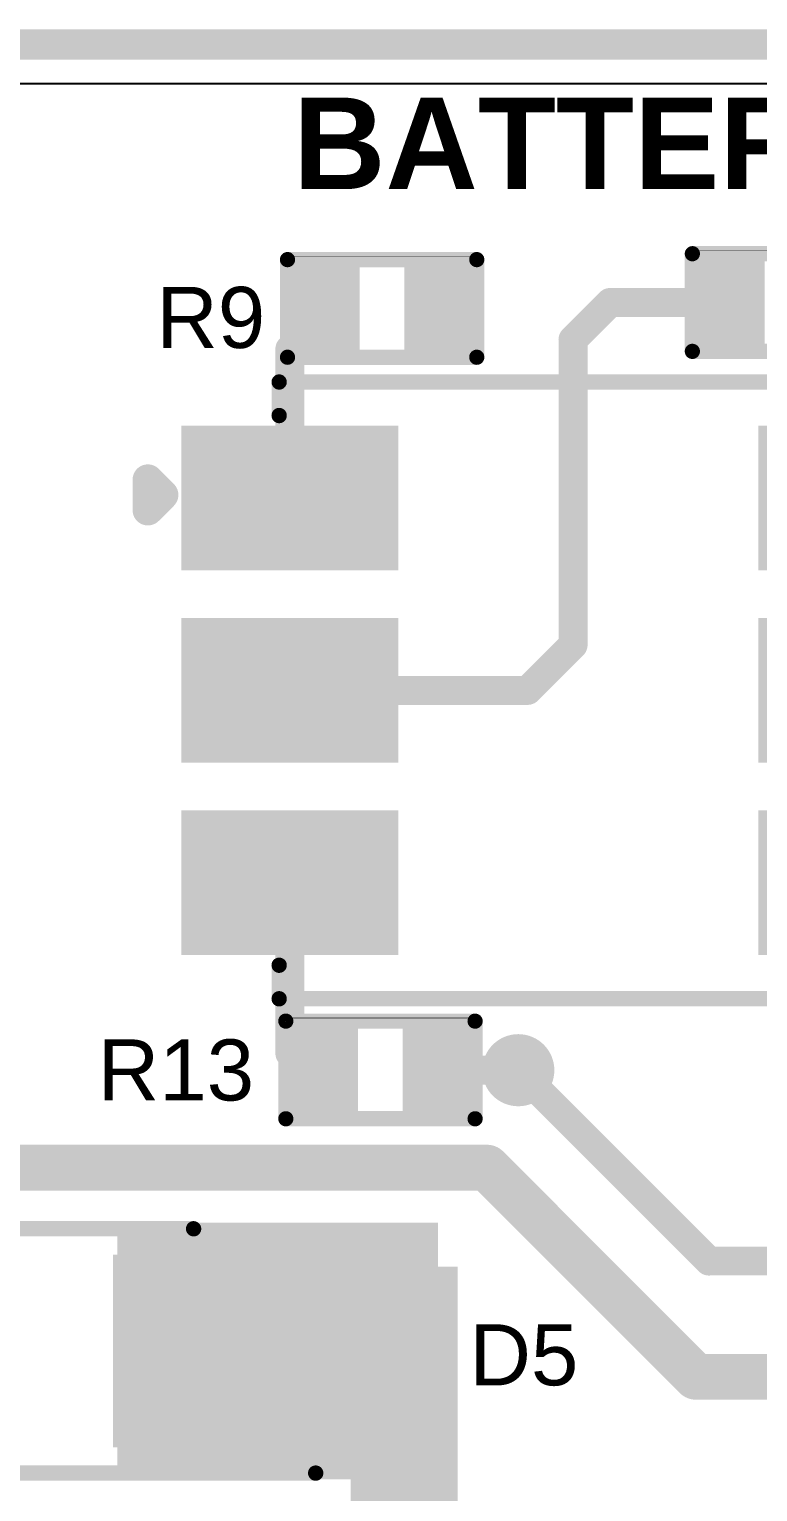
# Model space of a CAD drawing. Header units: inches. Extents: x -3 to 103, y 0 to 40.
# Drawn here: x 14.43 to 20.49, y 27.96 to 40.13 of the extents above; entities that cross this region are included whole.
import ezdxf

# ---------------------------------------------------------------- set-up
doc = ezdxf.new("R2010")
doc.units = ezdxf.units.IN
for name, color, linetype in [('Board Outline', 216, 'Continuous'), ('Bottom Layer', 5, 'Continuous'), ('Bottom Solder', 6, 'Continuous'), ('Top Layer', 1, 'Continuous'), ('Top Overlay', 2, 'Continuous'), ('Top Paste', 8, 'Continuous'), ('Top Solder', 216, 'Continuous'), ('Via Holes', 16, 'Continuous')]:
    doc.layers.add(name, color=color, linetype=linetype)
doc.styles.add('Arial', font='', dxfattribs={"height": 0.2})
doc.styles.add('Arial_Bold', font='', dxfattribs={"height": 0.2})
doc.styles.get('Arial').set_extended_font_data('Arial')
doc.styles.get('Arial_Bold').set_extended_font_data('Arial', bold=True)

# ---------------------------------------------------------------- blocks, each defined once
blk = doc.blocks.new('MHP5050RGBDT_10')
at = {"layer": 'Top Layer'}
for points in [[(-3.2, 2.1), (-1.6, 2.1), (-1.6, 1.1), (-3.2, 1.1)], [(1.6, 2.1), (3.2, 2.1), (3.2, 1.1), (1.6, 1.1)], [(-3.2, 0.5), (-1.6, 0.5), (-1.6, -0.5), (-3.2, -0.5)], [(1.6, 0.5), (3.2, 0.5), (3.2, -0.5), (1.6, -0.5)], [(-3.2, -1.1), (-1.6, -1.1), (-1.6, -2.1), (-3.2, -2.1)], [(1.6, -1.1), (3.2, -1.1), (3.2, -2.1), (1.6, -2.1)]]:
    blk.add_hatch(color=1, dxfattribs=at).paths.add_polyline_path(points)
at = {"layer": 'Top Paste'}
for points in [[(-3.2, 2.1), (-1.6, 2.1), (-1.6, 1.1), (-3.2, 1.1)], [(1.6, 2.1), (3.2, 2.1), (3.2, 1.1), (1.6, 1.1)], [(-3.2, 0.5), (-1.6, 0.5), (-1.6, -0.5), (-3.2, -0.5)], [(1.6, 0.5), (3.2, 0.5), (3.2, -0.5), (1.6, -0.5)], [(-3.2, -1.1), (-1.6, -1.1), (-1.6, -2.1), (-3.2, -2.1)], [(1.6, -1.1), (3.2, -1.1), (3.2, -2.1), (1.6, -2.1)]]:
    blk.add_hatch(color=8, dxfattribs=at).paths.add_polyline_path(points)
at = {"layer": 'Top Solder'}
for points in [[(-3.302, 2.202), (-1.498, 2.202), (-1.498, 0.998), (-3.302, 0.998)], [(1.498, 2.202), (3.302, 2.202), (3.302, 0.998), (1.498, 0.998)], [(-3.302, 0.602), (-1.498, 0.602), (-1.498, -0.602), (-3.302, -0.602)], [(1.498, 0.602), (3.302, 0.602), (3.302, -0.602), (1.498, -0.602)], [(-3.302, -0.998), (-1.498, -0.998), (-1.498, -2.202), (-3.302, -2.202)], [(1.498, -0.998), (3.302, -0.998), (3.302, -2.202), (1.498, -2.202)]]:
    blk.add_hatch(color=216, dxfattribs=at).paths.add_polyline_path(points)
at = {"layer": 'Top Overlay'}
for points, const_width in [([(-2.489, 2.565), (-2.489, 2.286)], 0.127), ([(2.489, 2.565), (-2.489, 2.565)], 0.127), ([(2.489, 2.565), (2.489, 2.286)], 0.127), ([(3.581, -1.499), (3.454, -1.626)], 0.254), ([(3.581, -1.499), (3.581, -1.753)], 0.254), ([(3.581, -1.753), (3.454, -1.626)], 0.254), ([(-2.489, -2.286), (-2.489, -2.565)], 0.127), ([(2.489, -2.286), (2.489, -2.565)], 0.127), ([(2.489, -2.565), (-2.489, -2.565)], 0.127)]:
    blk.add_lwpolyline(points, dxfattribs=dict(at, const_width=const_width))
for points, const_width in [([(-2.521, 2.565, 1), (-2.457, 2.565, 1)], 0.0635), ([(-2.521, 2.565, 1), (-2.457, 2.565, 1)], 0.0635), ([(2.457, 2.565, 1), (2.521, 2.565, 1)], 0.0635), ([(2.457, 2.565, 1), (2.521, 2.565, 1)], 0.0635), ([(-2.521, 2.286, 1), (-2.457, 2.286, 1)], 0.0635), ([(2.457, 2.286, 1), (2.521, 2.286, 1)], 0.0635), ([(3.518, -1.499, 1), (3.645, -1.499, 1)], 0.127), ([(3.518, -1.499, 1), (3.645, -1.499, 1)], 0.127), ([(3.391, -1.626, 1), (3.518, -1.626, 1)], 0.127), ([(3.391, -1.626, 1), (3.518, -1.626, 1)], 0.127), ([(3.518, -1.753, 1), (3.645, -1.753, 1)], 0.127), ([(3.518, -1.753, 1), (3.645, -1.753, 1)], 0.127), ([(-2.521, -2.286, 1), (-2.457, -2.286, 1)], 0.0635), ([(2.457, -2.286, 1), (2.521, -2.286, 1)], 0.0635), ([(-2.521, -2.565, 1), (-2.457, -2.565, 1)], 0.0635), ([(-2.521, -2.565, 1), (-2.457, -2.565, 1)], 0.0635), ([(2.457, -2.565, 1), (2.521, -2.565, 1)], 0.0635), ([(2.457, -2.565, 1), (2.521, -2.565, 1)], 0.0635)]:
    blk.add_lwpolyline(points, format="xyb", close=True, dxfattribs=dict(at, const_width=const_width))
blk = doc.blocks.new('R___0402_57')
at = {"layer": 'Top Layer'}
for points in [[(-0.699, -0.318), (-0.699, 0.318), (-0.241, 0.318), (-0.241, -0.318)], [(0.241, -0.318), (0.241, 0.318), (0.699, 0.318), (0.699, -0.318)]]:
    blk.add_hatch(color=1, dxfattribs=at).paths.add_polyline_path(points)
at = {"layer": 'Top Paste'}
for points in [[(-0.699, -0.318), (-0.699, 0.318), (-0.241, 0.318), (-0.241, -0.318)], [(0.241, -0.318), (0.241, 0.318), (0.699, 0.318), (0.699, -0.318)]]:
    blk.add_hatch(color=8, dxfattribs=at).paths.add_polyline_path(points)
at = {"layer": 'Top Solder'}
for points in [[(-0.754, -0.373), (-0.754, 0.373), (-0.186, 0.373), (-0.186, -0.373)], [(0.186, -0.373), (0.186, 0.373), (0.754, 0.373), (0.754, -0.373)]]:
    blk.add_hatch(color=216, dxfattribs=at).paths.add_polyline_path(points)
at = {"layer": 'Top Overlay'}
for points, const_width in [([(0.787, 0.406), (-0.787, 0.406)], 0.127), ([(-0.787, 0.406), (-0.787, -0.406)], 0.127), ([(0.787, 0.406), (0.787, -0.406)], 0.127), ([(0.787, -0.406), (-0.787, -0.406)], 0.127), ([(0.813, -0.432), (-0.813, -0.432)], 0.00323)]:
    blk.add_lwpolyline(points, dxfattribs=dict(at, const_width=const_width))
for points, const_width in [([(-0.819, 0.406, 1), (-0.756, 0.406, 1)], 0.0635), ([(-0.819, 0.406, 1), (-0.756, 0.406, 1)], 0.0635), ([(0.756, 0.406, 1), (0.819, 0.406, 1)], 0.0635), ([(0.756, 0.406, 1), (0.819, 0.406, 1)], 0.0635), ([(-0.819, -0.406, 1), (-0.756, -0.406, 1)], 0.0635), ([(-0.819, -0.406, 1), (-0.756, -0.406, 1)], 0.0635), ([(0.756, -0.406, 1), (0.819, -0.406, 1)], 0.0635), ([(0.756, -0.406, 1), (0.819, -0.406, 1)], 0.0635), ([(-0.814, -0.432, 1), (-0.812, -0.432, 1)], 0.00161), ([(0.812, -0.432, 1), (0.814, -0.432, 1)], 0.00161)]:
    blk.add_lwpolyline(points, format="xyb", close=True, dxfattribs=dict(at, const_width=const_width))
blk = doc.blocks.new('R___0402_63')
at = {"layer": 'Top Layer'}
for points in [[(-0.699, -0.318), (-0.699, 0.318), (-0.241, 0.318), (-0.241, -0.318)], [(0.241, -0.318), (0.241, 0.318), (0.699, 0.318), (0.699, -0.318)]]:
    blk.add_hatch(color=1, dxfattribs=at).paths.add_polyline_path(points)
at = {"layer": 'Top Paste'}
for points in [[(-0.699, -0.318), (-0.699, 0.318), (-0.241, 0.318), (-0.241, -0.318)], [(0.241, -0.318), (0.241, 0.318), (0.699, 0.318), (0.699, -0.318)]]:
    blk.add_hatch(color=8, dxfattribs=at).paths.add_polyline_path(points)
at = {"layer": 'Top Solder'}
for points in [[(-0.754, -0.373), (-0.754, 0.373), (-0.186, 0.373), (-0.186, -0.373)], [(0.186, -0.373), (0.186, 0.373), (0.754, 0.373), (0.754, -0.373)]]:
    blk.add_hatch(color=216, dxfattribs=at).paths.add_polyline_path(points)
at = {"layer": 'Top Overlay'}
for points, const_width in [([(0.787, 0.406), (-0.787, 0.406)], 0.127), ([(-0.787, 0.406), (-0.787, -0.406)], 0.127), ([(0.787, 0.406), (0.787, -0.406)], 0.127), ([(0.787, -0.406), (-0.787, -0.406)], 0.127), ([(0.813, -0.432), (-0.813, -0.432)], 0.00323)]:
    blk.add_lwpolyline(points, dxfattribs=dict(at, const_width=const_width))
for points, const_width in [([(-0.819, 0.406, 1), (-0.756, 0.406, 1)], 0.0635), ([(-0.819, 0.406, 1), (-0.756, 0.406, 1)], 0.0635), ([(0.756, 0.406, 1), (0.819, 0.406, 1)], 0.0635), ([(0.756, 0.406, 1), (0.819, 0.406, 1)], 0.0635), ([(-0.819, -0.406, 1), (-0.756, -0.406, 1)], 0.0635), ([(-0.819, -0.406, 1), (-0.756, -0.406, 1)], 0.0635), ([(0.756, -0.406, 1), (0.819, -0.406, 1)], 0.0635), ([(0.756, -0.406, 1), (0.819, -0.406, 1)], 0.0635), ([(-0.814, -0.432, 1), (-0.812, -0.432, 1)], 0.00161), ([(0.812, -0.432, 1), (0.814, -0.432, 1)], 0.00161)]:
    blk.add_lwpolyline(points, format="xyb", close=True, dxfattribs=dict(at, const_width=const_width))
blk = doc.blocks.new('R___0402_67')
at = {"layer": 'Top Layer'}
for points in [[(-0.699, -0.318), (-0.699, 0.318), (-0.241, 0.318), (-0.241, -0.318)], [(0.241, -0.318), (0.241, 0.318), (0.699, 0.318), (0.699, -0.318)]]:
    blk.add_hatch(color=1, dxfattribs=at).paths.add_polyline_path(points)
at = {"layer": 'Top Paste'}
for points in [[(-0.699, -0.318), (-0.699, 0.318), (-0.241, 0.318), (-0.241, -0.318)], [(0.241, -0.318), (0.241, 0.318), (0.699, 0.318), (0.699, -0.318)]]:
    blk.add_hatch(color=8, dxfattribs=at).paths.add_polyline_path(points)
at = {"layer": 'Top Solder'}
for points in [[(-0.754, -0.373), (-0.754, 0.373), (-0.186, 0.373), (-0.186, -0.373)], [(0.186, -0.373), (0.186, 0.373), (0.754, 0.373), (0.754, -0.373)]]:
    blk.add_hatch(color=216, dxfattribs=at).paths.add_polyline_path(points)
at = {"layer": 'Top Overlay'}
for points, const_width in [([(0.787, 0.406), (-0.787, 0.406)], 0.127), ([(-0.787, 0.406), (-0.787, -0.406)], 0.127), ([(0.787, 0.406), (0.787, -0.406)], 0.127), ([(0.787, -0.406), (-0.787, -0.406)], 0.127), ([(0.813, -0.432), (-0.813, -0.432)], 0.00323)]:
    blk.add_lwpolyline(points, dxfattribs=dict(at, const_width=const_width))
for points, const_width in [([(-0.819, 0.406, 1), (-0.756, 0.406, 1)], 0.0635), ([(-0.819, 0.406, 1), (-0.756, 0.406, 1)], 0.0635), ([(0.756, 0.406, 1), (0.819, 0.406, 1)], 0.0635), ([(0.756, 0.406, 1), (0.819, 0.406, 1)], 0.0635), ([(-0.819, -0.406, 1), (-0.756, -0.406, 1)], 0.0635), ([(-0.819, -0.406, 1), (-0.756, -0.406, 1)], 0.0635), ([(0.756, -0.406, 1), (0.819, -0.406, 1)], 0.0635), ([(0.756, -0.406, 1), (0.819, -0.406, 1)], 0.0635), ([(-0.814, -0.432, 1), (-0.812, -0.432, 1)], 0.00161), ([(0.812, -0.432, 1), (0.814, -0.432, 1)], 0.00161)]:
    blk.add_lwpolyline(points, format="xyb", close=True, dxfattribs=dict(at, const_width=const_width))
blk = doc.blocks.new('SOD_123W_91')
at = {"layer": 'Top Layer'}
for points in [[(-2.1, 0.7), (-0.7, 0.7), (-0.7, -0.7), (-2.1, -0.7)], [(0.7, 0.7), (2.1, 0.7), (2.1, -0.7), (0.7, -0.7)]]:
    blk.add_hatch(color=1, dxfattribs=at).paths.add_polyline_path(points)
at = {"layer": 'Top Overlay'}
for points in [[(2.287, 1.067), (0.636, 1.067), (0.636, 0.762), (2.287, 0.762)], [(3.303, 1.067), (2.16, 1.067), (2.16, -1.067), (3.303, -1.067)], [(2.287, -0.762), (0.636, -0.762), (0.636, -1.067), (2.287, -1.067)]]:
    blk.add_hatch(color=2, dxfattribs=at).paths.add_polyline_path(points)
at = {"layer": 'Top Paste'}
for points in [[(-2.1, 0.7), (-0.7, 0.7), (-0.7, -0.7), (-2.1, -0.7)], [(0.7, 0.7), (2.1, 0.7), (2.1, -0.7), (0.7, -0.7)]]:
    blk.add_hatch(color=8, dxfattribs=at).paths.add_polyline_path(points)
at = {"layer": 'Top Solder'}
for points in [[(-2.202, 0.802), (-0.598, 0.802), (-0.598, -0.802), (-2.202, -0.802)], [(0.598, 0.802), (2.202, 0.802), (2.202, -0.802), (0.598, -0.802)]]:
    blk.add_hatch(color=216, dxfattribs=at).paths.add_polyline_path(points)
at = {"layer": 'Top Overlay', "const_width": 0.127}
for points in [[(-1.499, 1.016), (-1.143, 1.016)], [(-1.499, 0.813), (-1.499, 1.016)], [(-1.143, 1.016), (1.27, 1.016)], [(-1.499, -1.016), (-1.499, -0.813)], [(-1.499, -1.016), (2.286, -1.016)]]:
    blk.add_lwpolyline(points, dxfattribs=at)
at = {"layer": 'Top Overlay', "const_width": 0.0635}
for points in [[(-1.53, 1.016, 1), (-1.467, 1.016, 1)], [(-1.53, 1.016, 1), (-1.467, 1.016, 1)], [(-1.175, 1.016, 1), (-1.111, 1.016, 1)], [(-1.175, 1.016, 1), (-1.111, 1.016, 1)], [(1.238, 1.016, 1), (1.302, 1.016, 1)], [(-1.53, 0.813, 1), (-1.467, 0.813, 1)], [(-1.53, -0.813, 1), (-1.467, -0.813, 1)], [(-1.53, -1.016, 1), (-1.467, -1.016, 1)], [(-1.53, -1.016, 1), (-1.467, -1.016, 1)], [(2.254, -1.016, 1), (2.318, -1.016, 1)]]:
    blk.add_lwpolyline(points, format="xyb", close=True, dxfattribs=at)

msp = doc.modelspace()

# ---------------------------------------------------------------- hatches: boundary and pattern name
at = {"layer": 'Bottom Layer'}
h = msp.add_hatch(color=5, dxfattribs=at)
edge = h.paths.add_edge_path()
edge.add_arc((18.501, 31.469), 0.3, 0, 360)
at = {"layer": 'Bottom Solder'}
h = msp.add_hatch(color=6, dxfattribs=at)
edge = h.paths.add_edge_path()
edge.add_arc((18.501, 31.469), 0.3, 0, 360)
at = {"layer": 'Top Layer'}
h = msp.add_hatch(color=1, dxfattribs=at)
edge = h.paths.add_edge_path()
edge.add_arc((18.501, 31.469), 0.3, 0, 360)
for points in [[(15.229, 28.434), (17.996, 28.434), (17.996, 29.834), (15.229, 29.834)], [(17.107, 26.848), (17.996, 26.848), (17.996, 29.134), (17.107, 29.134)]]:
    msp.add_hatch(color=1, dxfattribs=at).paths.add_polyline_path(points)
at = {"layer": 'Via Holes'}
h = msp.add_hatch(color=7, dxfattribs=at)
edge = h.paths.add_edge_path()
edge.add_arc((18.501, 31.469), 0.15, 0, 360)

# ---------------------------------------------------------------- linework, layer by layer
at = {"layer": 'Board Outline', "const_width": 0.254}
msp.add_lwpolyline([(1.27, 40), (45.9, 40)], dxfattribs=at)
at = {"layer": 'Bottom Layer'}
msp.add_line((1.275, 39.675), (45.593, 39.675), dxfattribs=at)
at = {"layer": 'Bottom Layer', "const_width": 0.241}
for points in [[(18.501, 31.469), (20.087, 29.882)], [(20.087, 29.882), (42.482, 29.882)]]:
    msp.add_lwpolyline(points, dxfattribs=at)
at = {"layer": 'Bottom Layer', "const_width": 0.121}
for points in [[(18.44, 31.469, 1), (18.561, 31.469, 1)], [(20.027, 29.882, 1), (20.148, 29.882, 1)], [(20.027, 29.882, 1), (20.148, 29.882, 1)]]:
    msp.add_lwpolyline(points, format="xyb", close=True, dxfattribs=at)
at = {"layer": 'Top Layer'}
msp.add_line((1.275, 39.675), (45.593, 39.675), dxfattribs=at)
for points, const_width in [([(18.957, 37.545), (19.266, 37.854)], 0.241), ([(19.266, 37.854), (20.267, 37.854)], 0.241), ([(16.79, 37.608), (16.898, 37.716)], 0.241), ([(16.898, 37.716), (16.898, 37.805)], 0.241), ([(16.6, 37.467), (16.741, 37.608)], 0.241), ([(16.741, 37.608), (16.79, 37.608)], 0.241), ([(18.957, 35.006), (18.957, 37.545)], 0.241), ([(16.6, 36.228), (16.6, 37.467)], 0.241), ([(18.579, 34.628), (18.957, 35.006)], 0.241), ([(16.6, 34.628), (18.579, 34.628)], 0.241), ([(16.6, 31.61), (16.6, 33.028)], 0.241), ([(16.6, 31.61), (16.739, 31.471)], 0.241), ([(16.739, 31.471), (16.885, 31.471)], 0.241), ([(17.824, 31.471), (17.825, 31.47)], 0.241), ([(17.825, 31.47), (18.5, 31.47)], 0.241), ([(18.5, 31.47), (18.501, 31.469)], 0.241), ([(8.077, 30.658), (18.241, 30.658)], 0.381), ([(18.241, 30.658), (19.979, 28.919)], 0.381), ([(19.979, 28.919), (22.631, 28.919)], 0.381)]:
    msp.add_lwpolyline(points, dxfattribs=dict(at, const_width=const_width))
for points, const_width in [([(19.205, 37.854, 1), (19.326, 37.854, 1)], 0.121), ([(19.205, 37.854, 1), (19.326, 37.854, 1)], 0.121), ([(20.207, 37.854, 1), (20.327, 37.854, 1)], 0.121), ([(16.837, 37.805, 1), (16.958, 37.805, 1)], 0.121), ([(16.837, 37.716, 1), (16.958, 37.716, 1)], 0.121), ([(16.837, 37.716, 1), (16.958, 37.716, 1)], 0.121), ([(16.681, 37.608, 1), (16.802, 37.608, 1)], 0.121), ([(16.681, 37.608, 1), (16.802, 37.608, 1)], 0.121), ([(16.729, 37.608, 1), (16.85, 37.608, 1)], 0.121), ([(16.729, 37.608, 1), (16.85, 37.608, 1)], 0.121), ([(18.896, 37.545, 1), (19.017, 37.545, 1)], 0.121), ([(18.896, 37.545, 1), (19.017, 37.545, 1)], 0.121), ([(16.54, 37.467, 1), (16.66, 37.467, 1)], 0.121), ([(16.54, 37.467, 1), (16.66, 37.467, 1)], 0.121), ([(16.54, 36.228, 1), (16.66, 36.228, 1)], 0.121), ([(18.896, 35.006, 1), (19.017, 35.006, 1)], 0.121), ([(18.896, 35.006, 1), (19.017, 35.006, 1)], 0.121), ([(16.54, 34.628, 1), (16.66, 34.628, 1)], 0.121), ([(18.519, 34.628, 1), (18.639, 34.628, 1)], 0.121), ([(18.519, 34.628, 1), (18.639, 34.628, 1)], 0.121), ([(16.54, 33.028, 1), (16.66, 33.028, 1)], 0.121), ([(16.54, 31.61, 1), (16.66, 31.61, 1)], 0.121), ([(16.54, 31.61, 1), (16.66, 31.61, 1)], 0.121), ([(16.679, 31.471, 1), (16.8, 31.471, 1)], 0.121), ([(16.679, 31.471, 1), (16.8, 31.471, 1)], 0.121), ([(16.824, 31.471, 1), (16.945, 31.471, 1)], 0.121), ([(17.764, 31.471, 1), (17.885, 31.471, 1)], 0.121), ([(17.765, 31.47, 1), (17.885, 31.47, 1)], 0.121), ([(17.765, 31.47, 1), (17.885, 31.47, 1)], 0.121), ([(18.44, 31.47, 1), (18.56, 31.47, 1)], 0.121), ([(18.44, 31.47, 1), (18.56, 31.47, 1)], 0.121), ([(18.44, 31.469, 1), (18.561, 31.469, 1)], 0.121), ([(18.145, 30.658, 1), (18.336, 30.658, 1)], 0.191), ([(18.145, 30.658, 1), (18.336, 30.658, 1)], 0.191), ([(19.884, 28.919, 1), (20.074, 28.919, 1)], 0.191), ([(19.884, 28.919, 1), (20.074, 28.919, 1)], 0.191)]:
    msp.add_lwpolyline(points, format="xyb", close=True, dxfattribs=dict(at, const_width=const_width))

# ---------------------------------------------------------------- block references
at = {"rotation": 180}
for name, p in [('R___0402_57', (20.737, 37.854)), ('R___0402_67', (17.368, 37.805)), ('MHP5050RGBDT_10', (19, 34.628)), ('R___0402_63', (17.354, 31.471))]:
    msp.add_blockref(name, p, dxfattribs=at)
msp.add_blockref('SOD_123W_91', (14.529, 29.134))

# ---------------------------------------------------------------- texts
at = {"layer": 'Top Overlay'}
for s, height, style, p in [('BATTERY', 0.762, 'Arial_Bold', (16.627, 38.797)), ('R13', 0.508, 'Arial', (15.001, 31.217)), ('D5', 0.508, 'Arial', (18.094, 28.848))]:
    msp.add_text(s, height=height, dxfattribs=dict(at, style=style)).set_placement(p)
at = {"layer": 'Top Overlay', "style": 'Arial'}
msp.add_text('R9', height=0.508, rotation=360, dxfattribs=at).set_placement((15.488, 37.476))

doc.saveas('drawing.dxf')
